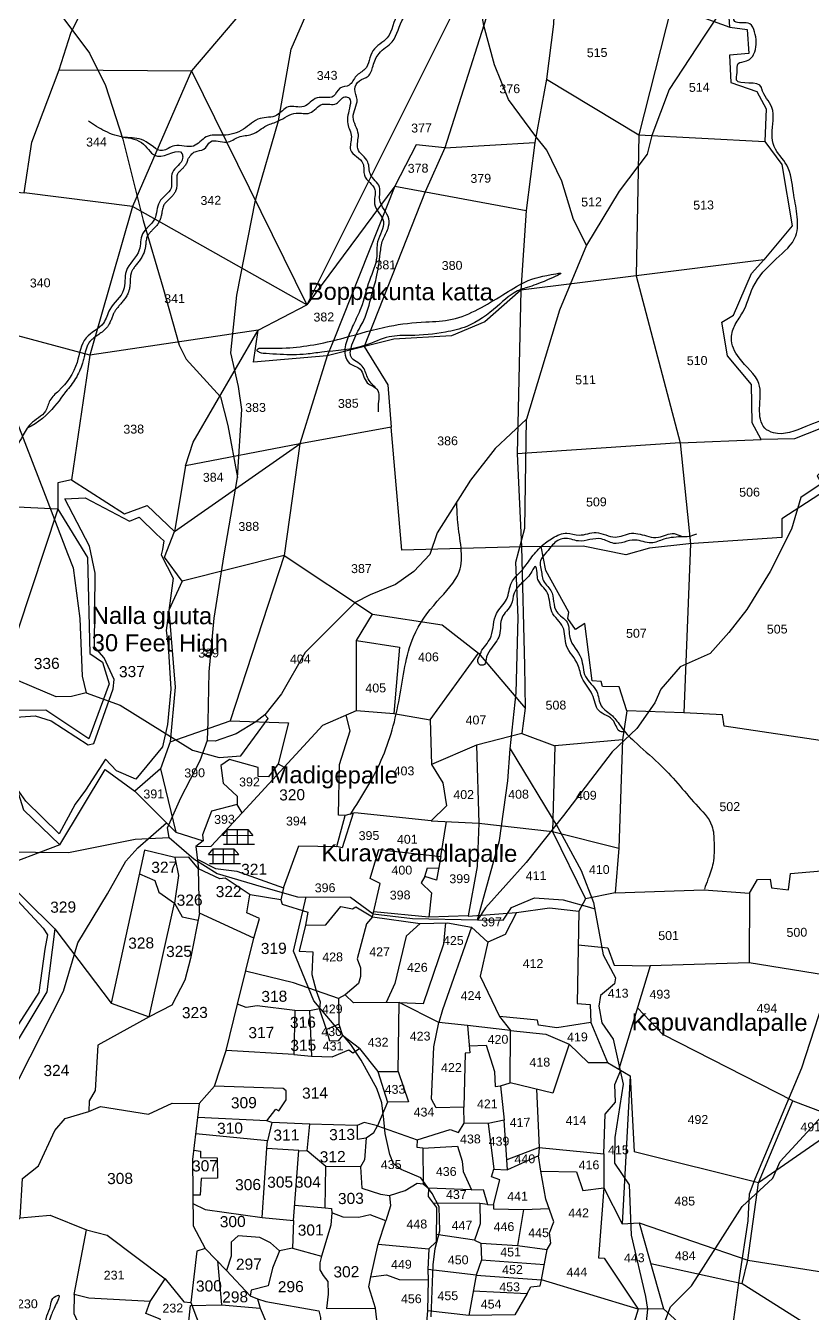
# Model space of a CAD drawing. Header units: feet. Extents: x 779776 to 786536, y 1561470 to 1570118.
# Drawn here: x 782772 to 784159, y 1564933 to 1567203 of the extents above; entities that cross this region are included whole.
import ezdxf
from ezdxf.enums import TextEntityAlignment as Align

# ---------------------------------------------------------------- set-up
doc = ezdxf.new("R2010")
doc.units = ezdxf.units.FT
doc.header["$MEASUREMENT"] = 0
for name, color, linetype in [('Hills', 23, 'Continuous'), ('PLOT', 7, 'Continuous'), ('PLOT NO', 7, 'Continuous'), ('ROADS', 6, 'Continuous'), ('STREAM', 4, 'Continuous'), ('TANKS-STREAM', 4, 'Continuous'), ('TEXT', 7, 'Continuous')]:
    doc.layers.add(name, color=color, linetype=linetype)
doc.styles.get("Standard").update_dxf_attribs({"font": 'arial.ttf'})
doc.linetypes.add('DOTS', pattern='A,1e-06,-3,["●",Standard,S=3,R=0,X=-1.25,Y=-1.25],-3', length=6.000001)

msp = doc.modelspace()

# ---------------------------------------------------------------- linework, layer by layer
at = {"layer": 'Hills'}
for points in [[(782720.8, 1565981.7), (782789.1, 1565986.3), (782816.8, 1565977.6), (782882, 1565935.6), (782892.1, 1565938), (782926.4, 1566034), (782928.3, 1566050.5), (782910.7, 1566088.8), (782893.3, 1566108.2), (782894.6, 1566237.8), (782884.9, 1566285.9), (782841.1, 1566369), (782877, 1566370.6), (782955.2, 1566329.8), (782972.4, 1566337), (783002.5, 1566306.7), (783015.6, 1566295), (783013.5, 1566280), (783010.7, 1566270.1), (783032.2, 1566229), (783020, 1566136.7), (783023.3, 1566110.2), (783028, 1566033.3), (783022.2, 1565971.2), (783013.6, 1565931.7), (782966.3, 1565874.8), (782932.4, 1565889.8), (782912.6, 1565910.2), (782877.4, 1565855.8), (782859.6, 1565831), (782831, 1565778.6), (782772.6, 1565836.1), (782726.3, 1565900.9)], [(782727.6, 1565693.4), (782803.2, 1565612), (782810.7, 1565600.4), (782806.1, 1565575.2), (782795.1, 1565498.7), (782738.3, 1565410.1)]]:
    msp.add_lwpolyline(points, dxfattribs=at)
at = {"layer": 'Hills', "color": 238}
for points in [[(784242, 1567430.7), (784109, 1567381.8), (784075.5, 1567359), (784048.2, 1567309.1), (784021.4, 1567254.8), (784020.5, 1567226.7), (784022.1, 1567210.7), (784048.5, 1567206.4), (784056.8, 1567192.3), (784057.3, 1567157.1), (784042.9, 1567140.9), (784028.3, 1567136.2), (784026.3, 1567120.6), (784025.2, 1567107.2), (784069.1, 1567094.1), (784069.6, 1567092), (784087.5, 1567058.9), (784087.8, 1567011.7), (784091.7, 1566990), (784113.6, 1566957.4), (784125.4, 1566909.3), (784131.7, 1566871), (784129.5, 1566832.5), (784095.2, 1566792.1), (784054, 1566741.6), (784036.2, 1566697.9), (784022.9, 1566676.5), (784016.2, 1566652.9), (784029.6, 1566617.5), (784064.5, 1566572.5), (784065.9, 1566528.4), (784075, 1566493.7), (784090.1, 1566485.4), (784147, 1566496.3), (784196.1, 1566513.9), (784240, 1566530.7), (784268, 1566557.1), (784299.6, 1566574.4), (784333.6, 1566572.8), (784377.7, 1566585.4), (784421, 1566613), (784432.5, 1566632.7), (784440.2, 1566676), (784456.6, 1566707.4), (784457.8, 1566806.6), (784465, 1566847.6), (784491.6, 1566896.2), (784544.2, 1566906), (784546.7, 1566924.5), (784539.3, 1566974.2), (784533.9, 1567027.9), (784528.1, 1567077.1), (784529.9, 1567138.1), (784526.2, 1567225.7), (784518.4, 1567265.9), (784490.9, 1567327.2), (784447.4, 1567373.7), (784399.8, 1567393.4), (784347.9, 1567408), (784274.5, 1567422.2), (784256.9, 1567432.7), (784242, 1567430.7)], [(785615.7, 1565448.9), (785482, 1565363.8), (785367.8, 1565258.7), (785216.3, 1565131.8), (785166.9, 1565117.5), (784992.5, 1565087.7), (784798, 1565051), (784738.7, 1565036.5), (784696.6, 1565017), (784483.4, 1564937.9), (784298, 1564891.9), (784224.5, 1564864.8), (784162.9, 1564837.9), (784066.8, 1564759.3), (783974, 1564663.6), (783891.9, 1564563.8), (783881.9, 1564527.5), (783880.5, 1564445), (783896.5, 1564420.4), (783952.1, 1564400.1), (784013.8, 1564399.6), (784055, 1564393.9), (784161.6, 1564381.5), (784261.6, 1564381), (784319, 1564378.3), (784453.9, 1564384.1), (784573.8, 1564424.9), (784650.6, 1564458), (784716.3, 1564472.6), (784819.4, 1564453.7), (784915.6, 1564451), (784968.8, 1564452.5), (785128.8, 1564470), (785162.5, 1564493.4), (785184, 1564505.4), (785210.5, 1564521.4), (785249.9, 1564636), (785279.4, 1564741.6), (785297.7, 1564768.6), (785395.5, 1564838.7), (785476.5, 1564902.4), (785502.7, 1564922.6)]]:
    msp.add_spline(points, degree=3, dxfattribs=at)
at = {"layer": 'PLOT'}
for points in [[(783280.2, 1567529.1), (783217.3, 1567303.3), (783064.4, 1567123.3), (782960.4, 1566884.4), (782885.1, 1566622.5)], [(782914.2, 1567317.6), (783217.3, 1567303.3), (783571.7, 1567319.1), (783705.4, 1567282.4), (783735.1, 1567298), (783910.4, 1567237.7), (784013.2, 1567200.3), (784009.9, 1567254.1), (784061.6, 1567364), (784085.9, 1567382), (784232.3, 1567436.6), (784262.3, 1567445.1)], [(782885.1, 1566622.5), (782853, 1566402.3), (782828.8, 1566397.4), (782828.9, 1566351.1), (782556.2, 1566364.5), (782376.6, 1566411.4), (782186.6, 1566458.6), (782262.4, 1566532.6), (782269.4, 1566685.5), (782282.8, 1566879.4), (782209.3, 1566860.1), (782241.8, 1566959.6), (782280.2, 1567011.3), (782334.1, 1567100.2), (782377.2, 1567208.5), (782442.7, 1567338.6), (782490.5, 1567393.6)], [(782282.8, 1566879.4), (782505.7, 1566932.5), (782769.7, 1566908.5), (782782.9, 1566997.8), (782831.1, 1567125.4), (782851.6, 1567190), (782914.2, 1567317.6)], [(783571.7, 1567319.1), (783406.6, 1566988.2), (783268, 1566711.3)], [(783612.8, 1567307.8), (783510.7, 1566987.9), (783460.4, 1566992.8), (783422.7, 1566920.4), (783268, 1566711.3)], [(783705.4, 1567282.4), (783702.6, 1567206), (783690.3, 1567108.7), (783669.6, 1566997.2), (783654.6, 1566877.6), (783645, 1566737)], [(783910.4, 1567237.7), (783853.2, 1567010.6), (783848.5, 1566762.4)], [(784013.2, 1567200.3), (784043.8, 1567196.5), (784046.6, 1567153.9), (784012.7, 1567151.4), (784014.8, 1567102.7), (784061.1, 1567087.1), (784077.4, 1567056.5), (784074.9, 1566999.2), (784104.7, 1566958.2), (784123.2, 1566850.1), (784073.2, 1566790.5), (783848.5, 1566762.4), (783645, 1566737), (783581.5, 1566681), (783522.5, 1566656.6), (783421.3, 1566650.7), (783303.8, 1566621), (783174, 1566610.1), (783182.2, 1566666.5), (783268, 1566711.3)], [(782831.1, 1567125.4), (783064.4, 1567123.3), (783268, 1566711.3), (782960.4, 1566884.4), (782769.7, 1566908.5)], [(783690.3, 1567108.7), (783853.2, 1567010.6), (784074.9, 1566999.2)], [(784540.5, 1567071.2), (784556.5, 1566895.3), (784496.1, 1566885.8), (784468.5, 1566817.8), (784470, 1566765.1), (784464.9, 1566691.5), (784451.5, 1566675.8), (784442.5, 1566608.8), (784357.4, 1566563), (784294.1, 1566560.4), (784249.9, 1566520.4), (784172.1, 1566492.3), (784127.3, 1566474.9), (784068.8, 1566473.7)], [(783510.7, 1566987.9), (783669.6, 1566997.2)], [(783510.7, 1566987.9), (783476.5, 1566910.5), (783368.7, 1566637.4), (783410.5, 1566570), (783416.4, 1566495.6), (783255.5, 1566466)], [(784727, 1566970.4), (784694.2, 1566800.6), (784678.6, 1566631.2), (784680.5, 1566470.7), (784639.1, 1566419.4), (784564.4, 1566456.3), (784360.2, 1566442.4), (784191.2, 1566434.4), (784167.5, 1566409.6), (784182.1, 1566384), (784105, 1566334), (784104.9, 1566300.8), (783941.3, 1566289.6), (783871.6, 1566282.3), (783830, 1566270.5), (783755, 1566285.7), (783645.9, 1566284.4)], [(783422.7, 1566920.4), (783315.4, 1566649.4), (783303.8, 1566621), (783255.5, 1566466), (783054, 1566427.3), (783067.5, 1566468.8), (783182.2, 1566666.5)], [(783422.7, 1566920.4), (783654.6, 1566877.6)], [(783925.5, 1566467.5), (784068.8, 1566473.7), (784052.5, 1566503), (784051.7, 1566570.8), (784009, 1566620.9), (783999.5, 1566680.5), (784020, 1566692.8), (784051.3, 1566766), (784073.2, 1566790.5)], [(783848.5, 1566762.4), (783925.5, 1566467.5), (783638.5, 1566448.4)], [(783645, 1566737), (783638.5, 1566448.4), (783645.9, 1566284.4), (783434.9, 1566278.8), (783416.4, 1566495.6)], [(783182.2, 1566666.5), (782885.1, 1566622.5), (782630.6, 1566690.3), (782495.6, 1566671.1), (782269.4, 1566685.5)], [(784896.6, 1566621.6), (784842.7, 1566594.8), (784842.1, 1566564.3), (784851.7, 1566538.8), (784824.6, 1566467.1), (784804.3, 1566159.4), (784648.5, 1566127.5), (784447.2, 1566071.6), (784442.1, 1566007.8), (784228, 1565934.8), (784003.5, 1565968.6), (784000.3, 1565988.1), (783932.2, 1565991.8), (783831.9, 1565995.2), (783818.4, 1566037.6), (783788.6, 1566038.4), (783786.4, 1566047.1), (783770.8, 1566048.5), (783757.9, 1566149.1), (783741.2, 1566138.9), (783727.7, 1566158.3), (783729.5, 1566169.3), (783689, 1566242.6), (783680.6, 1566284.9)], [(782853, 1566402.3), (782946.4, 1566342.8), (782986.5, 1566357.1), (783034.2, 1566311.7), (783255.5, 1566466), (783227.7, 1566269.1), (783047.7, 1566224), (783017.1, 1566266.3), (783034.2, 1566311.7)], [(783925.5, 1566467.5), (783943.9, 1566289.8), (783932.2, 1565991.8)], [(783054, 1566427.3), (783034.2, 1566311.7)], [(784182.1, 1566384), (784313.1, 1566236.8), (784447.2, 1566071.6), (784527.1, 1565999.1), (784568.5, 1566002.3), (784570.9, 1565930), (784544.5, 1565918.6), (784508.1, 1565932.8), (784436.6, 1565920.3), (784449.4, 1565858.9), (784478.1, 1565634.6), (784299.8, 1565501.3), (784181.9, 1565529.3), (784047.3, 1565550.9), (783872.9, 1565545.9)], [(782828.9, 1566351.1), (782710.9, 1565995.5), (782706.4, 1565901.4), (782758.9, 1565850.7), (782768.5, 1565820.8), (782832.6, 1565759.1), (782717.4, 1565715.8), (782823.4, 1565611.3), (782809.2, 1565499.9), (782661.9, 1565255.5), (782608.4, 1565223.5)], [(782828.9, 1566351.1), (782881.3, 1566265.8), (782885.2, 1566096.5), (782907.8, 1566081), (782919.1, 1566043), (782883.2, 1565946.3), (782807.4, 1565996.6), (782710.9, 1565995.5)], [(783227.7, 1566269.1), (783132.8, 1565977.7)], [(783645.9, 1566284.4), (783651.4, 1566075.4), (783652.3, 1566000.1), (783646.5, 1565955.2), (783705.1, 1565933.9), (783700.7, 1565782.4), (783817.4, 1565753), (783811.4, 1565674.7), (783759.2, 1565664.1), (783746.9, 1565642.5), (783744.4, 1565479.4), (783767, 1565477.6), (783768.1, 1565445.9), (783708.1, 1565436.4), (783675.9, 1565441.4), (783674.1, 1565450), (783607.1, 1565456.4), (783626.5, 1565432), (783551, 1565440.5), (783500.2, 1565445.9), (783430.5, 1565481.5), (783349.7, 1565480.8), (783335.4, 1565494.5), (783323.8, 1565488.3), (783244.5, 1565515.9), (783159.9, 1565536.6)], [(783227.7, 1566269.1), (783383.4, 1566165.8), (783506.3, 1566146.8), (783570.2, 1566097), (783652.3, 1566000.1)], [(783047.7, 1566224), (783024.6, 1566172.9), (783035.6, 1566037), (783027.1, 1565940.5), (783009.9, 1565893.2), (782964.7, 1565853.6)], [(783355, 1565995.7), (783355.4, 1566119.1), (783383.4, 1566165.8)], [(783355.4, 1566119.1), (783430.9, 1566107.5), (783421.2, 1565990.7)], [(783484.9, 1565979.3), (783570.2, 1566097)], [(783831.9, 1565995.2), (783824.1, 1565944.2), (783705.1, 1565933.9)], [(783811.4, 1565674.7), (783967.7, 1565679.7), (784048, 1565674), (784062.2, 1565698.2), (784084.7, 1565698.4), (784087, 1565683.4), (784116.6, 1565679.7), (784120.2, 1565708.8), (784188.7, 1565714.7), (784198.1, 1565701.4), (784219.5, 1565702.6), (784364.5, 1565882.9), (784392.8, 1565894), (784436.6, 1565920.3), (784474.7, 1565966.8), (784442.1, 1566007.8)], [(783027.1, 1565940.5), (783132.8, 1565977.7), (783235.4, 1565974.3), (783217.1, 1565901.7), (783199.9, 1565878.8), (783182, 1565879.6), (783181.9, 1565895.2), (783131.7, 1565909.7), (783115.9, 1565899.3), (783120.1, 1565868), (783145, 1565845.1), (783145, 1565830.5), (783099.8, 1565818.3), (783083.8, 1565776.6), (783085.2, 1565766.1)], [(783646.5, 1565955.2), (783566.7, 1565934.6), (783487.5, 1565901)], [(783566.7, 1565934.6), (783571, 1565797.6)], [(783824.1, 1565944.2), (783817.4, 1565753)], [(783217.1, 1565901.7), (783227.8, 1565896.3), (783153.9, 1565815.8)], [(782832.6, 1565759.1), (782912.4, 1565892), (782964.7, 1565853.6), (783036.6, 1565781.7), (783085.2, 1565766.1), (783071.8, 1565756.1), (783077, 1565717.1), (783059.8, 1565737.7), (783035.1, 1565736.7), (782981.8, 1565749.8), (782923, 1565480.2)], [(783009.9, 1565893.2), (783036.6, 1565781.7)], [(783071.8, 1565756.1), (783098.9, 1565757), (783153.9, 1565815.8), (783145, 1565830.5)], [(783226.4, 1565683.3), (783253.7, 1565757.5), (783320.5, 1565756.1), (783335.1, 1565811)], [(783349.1, 1565814.8), (783330.2, 1565753.9), (783320.5, 1565756.1)], [(783265.3, 1565617.5), (783301.1, 1565618.2), (783327.4, 1565650.3), (783348, 1565646.2), (783354.2, 1565650), (783383.7, 1565632.1), (783397.1, 1565690.8), (783379.3, 1565699.7), (783394.4, 1565751.2), (783503.7, 1565738.8), (783514, 1565800.1)], [(783571, 1565797.6), (783567.7, 1565721), (783552.1, 1565634.3), (783482.5, 1565631.7)], [(783486.8, 1565801.3), (783571, 1565797.6), (783700.7, 1565782.4)], [(785508.1, 1565803.5), (785219.2, 1565734.7), (784999.6, 1565415), (784742.1, 1565230.4), (784483.9, 1565097.2), (784384, 1565151.4), (784176.4, 1565241.8), (784063.8, 1565163.3), (783844.8, 1565217.9)], [(783127.5, 1565786.2), (783118.9, 1565776.1)], [(783118.9, 1565776.1), (783172.6, 1565775.9)], [(783127.4, 1565760.4), (783127.5, 1565786.2), (783163.8, 1565786.1), (783163.7, 1565760.2)], [(783144.9, 1565786.7), (783144.8, 1565760.4)], [(783163.8, 1565786.1), (783172.6, 1565775.9)], [(783700.7, 1565782.4), (783759.2, 1565664.1)], [(783094.2, 1565742.1), (783102.8, 1565752.2)], [(783094.2, 1565742.1), (783147.9, 1565741.9)], [(783102.7, 1565726.4), (783102.8, 1565752.2), (783139.1, 1565752.1), (783139, 1565726.3)], [(783120.2, 1565752.7), (783120.1, 1565726.4)], [(783120.6, 1565760.4), (783175.3, 1565760.2)], [(783139.1, 1565752.1), (783147.9, 1565741.9)], [(783035.1, 1565736.7), (783041.6, 1565705), (783034.2, 1565656.3)], [(783074.7, 1565734.1), (783106.5, 1565717.6), (783144.3, 1565712.6), (783226.4, 1565683.3), (783222, 1565662.4), (783167.6, 1565670.9), (783123.7, 1565700.7), (783114.4, 1565699.4), (783077, 1565717.1)], [(783095.9, 1565726.4), (783150.6, 1565726.2)], [(783503.7, 1565738.8), (783496.4, 1565696.7), (783475.5, 1565703.4), (783480.4, 1565718.7), (783500, 1565717.8)], [(782972.7, 1565708.1), (782999.7, 1565696.2), (783007.1, 1565675.5), (783034.2, 1565656.3), (783047.7, 1565632.1), (783076.3, 1565626.3)], [(783078.8, 1565638.8), (783077, 1565717.1)], [(783475.5, 1565703.4), (783469.5, 1565692.4), (783487.4, 1565674.3), (783482.5, 1565631.7), (783385.8, 1565641.2)], [(784048, 1565674), (784047.3, 1565550.9)], [(782990, 1565455.9), (783034.2, 1565656.3)], [(783174.3, 1565594.9), (783184, 1565629.2), (783162.1, 1565639.1), (783167.1, 1565671)], [(783222, 1565662.4), (783224.5, 1565654.6), (783269.4, 1565640.2), (783265.3, 1565617.5), (783254, 1565571.7), (783278.2, 1565570.3), (783276.4, 1565530.8), (783284.1, 1565502.1)], [(782712.7, 1565048.8), (782762.4, 1565101.4), (782766.7, 1565171.2), (782794.5, 1565193.5), (782823.8, 1565255.7), (782841.7, 1565276.8), (782883.3, 1565288.9), (782904.2, 1565298), (782988.7, 1565284.3), (783030.2, 1565303.6), (783078.2, 1565303.3), (783105.2, 1565333.9), (783125.7, 1565396.6), (783145.5, 1565478.3), (783174.3, 1565594.9), (783078.8, 1565638.8), (783062.6, 1565558.6), (783052.6, 1565520.6)], [(783383.7, 1565632.1), (783372.7, 1565619.9), (783356.7, 1565558.4), (783362.4, 1565542.6), (783362.2, 1565527.1), (783358.5, 1565515), (783335.4, 1565494.5)], [(783383.7, 1565632.1), (783467.4, 1565620.7), (783442.7, 1565598), (783422.9, 1565515), (783407.6, 1565481.3)], [(783551.9, 1565633.4), (783637.5, 1565639.8), (783695.5, 1565648.1), (783746.9, 1565642.5)], [(783637.5, 1565639.8), (783617.3, 1565601.2), (783586.8, 1565587.6)], [(782823.4, 1565611.3), (782923, 1565480.2), (782990, 1565455.9)], [(783430.5, 1565481.5), (783473.2, 1565479.6), (783509.1, 1565584.5), (783512.8, 1565621.8)], [(783467.4, 1565620.7), (783515.8, 1565621.9), (783557.7, 1565613.8), (783586.8, 1565587.6), (783573.3, 1565527.8), (783607.1, 1565456.4)], [(783557.7, 1565613.8), (783507, 1565468.1), (783500.2, 1565445.9)], [(783746, 1565582.9), (783798.2, 1565577.4), (783809.5, 1565547.3), (783872.9, 1565545.9), (783817.7, 1565363.6)], [(783052.6, 1565520.6), (783029.8, 1565476.8), (782990, 1565455.9), (782899.5, 1565406.3), (782894.8, 1565326.3), (782884.3, 1565307.9), (782883.3, 1565288.9)], [(783284.1, 1565502.1), (783291, 1565482.4), (783289.9, 1565469.9), (783272.4, 1565466.7), (783246.5, 1565466.9), (783180.4, 1565475.3), (783160.5, 1565472.5), (783145.5, 1565478.3)], [(783245, 1565389.4), (783276, 1565386.5), (783312.4, 1565385.4), (783341.5, 1565398), (783348.7, 1565392.7), (783360.8, 1565400.1), (783330.6, 1565423.1), (783323, 1565413.5), (783308.4, 1565413), (783302.2, 1565433.6), (783289.9, 1565469.9)], [(783323.8, 1565488.3), (783323.9, 1565443.3), (783302.2, 1565433.6)], [(783393.1, 1565359.5), (783428.5, 1565359.8), (783430.5, 1565481.5)], [(784035.1, 1564985.9), (784044.8, 1565026.8), (784063.8, 1565163.3), (784124.3, 1565308.2), (783895.2, 1565424.6), (783850.5, 1565471.8)], [(783246.5, 1565466.9), (783245, 1565389.4), (783125.7, 1565396.6)], [(783272.4, 1565466.7), (783276, 1565386.5)], [(783323.9, 1565443.3), (783330.6, 1565423.1)], [(783392.1, 1565263.9), (783462.1, 1565239.4), (783520.1, 1565257.2), (783534.9, 1565252.2), (783545.1, 1565268.5), (783544.7, 1565296.5), (783495.9, 1565295.4), (783487.7, 1565311), (783491.8, 1565403.3), (783500.2, 1565445.9)], [(783551, 1565440.5), (783554.9, 1565392.6), (783546.8, 1565391.7), (783544.7, 1565296.5)], [(783553.9, 1565405.1), (783583.9, 1565405.9), (783598.4, 1565359.6), (783599.9, 1565332.9), (783609, 1565334.6), (783626.4, 1565339.6), (783626.5, 1565432)], [(783626.5, 1565432), (783689.2, 1565425.6), (783730.4, 1565407.9), (783701.6, 1565321.3), (783626.4, 1565339.6)], [(783768.1, 1565445.9), (783797.7, 1565375.2), (783837.8, 1565352), (783844.8, 1565217.9)], [(783730.4, 1565407.9), (783763.6, 1565375.3), (783797.7, 1565375.2)], [(783360.8, 1565400.1), (783393.1, 1565359.5), (783409.8, 1565305.6), (783392.1, 1565263.9), (783368.7, 1565269.6), (783356.4, 1565264.7), (783272.9, 1565266.9), (783206, 1565269.6), (783197, 1565272.8), (783213.2, 1565293.4), (783218.3, 1565290.5), (783231.2, 1565309.8), (783231.3, 1565325.6), (783226.1, 1565329.7), (783105.2, 1565333.9)], [(783428.5, 1565359.8), (783446.7, 1565306.3), (783409.8, 1565305.6)], [(783677.3, 1565225.5), (783791.3, 1565214.6), (783793.3, 1565284.3), (783811.5, 1565305.4), (783810.4, 1565336.6), (783821, 1565361.7)], [(783609, 1565334.6), (783615.8, 1565273.9)], [(783837.8, 1565352), (783823.7, 1565091), (783853.4, 1565092.7), (783896.5, 1564941.2), (783851.9, 1564940.4), (783838.1, 1564896.9), (783829.7, 1564846.5), (783738.8, 1564844.7), (783731.6, 1564831.5), (783732.3, 1564811.9), (783687.1, 1564711.6), (783681, 1564682.8), (783647.9, 1564640.2), (783641.2, 1564625.7), (783647.2, 1564621.6), (783640, 1564602.5), (783656.1, 1564576.4), (783666.4, 1564576), (783664.5, 1564558.2), (783677.8, 1564537.8), (783665.8, 1564502.4), (783696, 1564482.2), (783695.2, 1564467.1)], [(783672.3, 1565328.5), (783677.3, 1565225.5), (783620, 1565203.9), (783615.8, 1565273.9), (783587.3, 1565268.2), (783545.1, 1565268.5)], [(783078.2, 1565303.3), (783066.4, 1565204.4), (783067.3, 1565087.3), (783088.5, 1565047.6), (783073.6, 1565043.1), (783063, 1564952.4)], [(784124.3, 1565308.2), (784252, 1565259.6), (784176.4, 1565241.8)], [(783206, 1565269.6), (783198.3, 1565237.6), (783071.8, 1565249.8)], [(783197, 1565272.8), (783075.3, 1565278.6)], [(783253.5, 1565220.1), (783268.5, 1565219.8), (783272.9, 1565266.9)], [(783587.3, 1565268.2), (783597.6, 1565187.6), (783621.2, 1565186), (783620, 1565203.9)], [(783372.4, 1565242.4), (783369.6, 1565203.9), (783362.2, 1565191.6), (783301.5, 1565191.9)], [(783356.4, 1565264.7), (783356.4, 1565240.3), (783372.4, 1565242.4), (783386, 1565251.9), (783392.1, 1565263.9)], [(783068.4, 1565220.7), (783080.1, 1565218.9), (783080.4, 1565208.1), (783109.8, 1565207.3), (783110.3, 1565171.4), (783081.5, 1565171.3), (783079.5, 1565141.9), (783066.9, 1565141.8)], [(783067, 1565126.9), (783088.7, 1565116.5), (783189, 1565102.3), (783197.4, 1565224.3), (783198.3, 1565237.6)], [(783189, 1565102.3), (783244.4, 1565096.8), (783253.5, 1565220.1), (783197.4, 1565223.7)], [(783300.3, 1565119.1), (783301.5, 1565191.9), (783268.5, 1565219.8)], [(783462.1, 1565239.4), (783461.6, 1565226.2), (783472.3, 1565224.8), (783472.9, 1565161.5), (783481.9, 1565153.7), (783481.4, 1565139.5), (783490.6, 1565127.4), (783496.3, 1565119.9), (783495.8, 1565059.3), (783482.9, 1565047.1), (783481, 1565010.6), (783481.5, 1564992.5), (783480.6, 1564937.9), (783478.5, 1564917.2)], [(783472.3, 1565224.4), (783533.2, 1565228), (783541.7, 1565201.6), (783543, 1565183.1), (783558.1, 1565151.3), (783481.9, 1565153.7)], [(783677.3, 1565225.5), (783676.2, 1565210.7), (783621.2, 1565186)], [(783791.3, 1565214.6), (783791.5, 1565154.4), (783781.8, 1565031.4), (783791.9, 1565030.6), (783851.9, 1564940.4), (783681.6, 1564992.5), (783691.4, 1565045.9), (783697.7, 1565056.8), (783695.5, 1565075.1), (783703.3, 1565094.6), (783689, 1565134.6), (783680.2, 1565183.8), (783676.2, 1565210.7)], [(783362.2, 1565191.6), (783364.4, 1565153.7), (783397.5, 1565143.2), (783413.5, 1565141.1), (783415.2, 1565122.6), (783406.9, 1565096.5)], [(783558.1, 1565151.3), (783578.3, 1565151.8), (783586.2, 1565125.1), (783596.5, 1565124.6), (783607.9, 1565168.5), (783593.1, 1565173.9), (783597.6, 1565187.6)], [(783680.2, 1565183.8), (783743.2, 1565182.9), (783754.1, 1565149.6), (783791.5, 1565154.4), (783823.7, 1565091)], [(783413.5, 1565141.1), (783441.2, 1565149.6), (783462.3, 1565162.6), (783472.9, 1565161.5)], [(783242.3, 1565048.4), (783293.4, 1565033.9), (783290.5, 1565022.3), (783290.9, 1565009.8), (783296.4, 1565000), (783305, 1564989.3), (783305.6, 1564967.3), (783302.6, 1564942.1), (783388.5, 1564942.2), (783376.9, 1564979.8), (783380.6, 1564997.4), (783393.2, 1565055.5), (783406.9, 1565096.5), (783379.4, 1565106.9), (783359.5, 1565102), (783331.6, 1565102.7), (783311.5, 1565110.6), (783309.9, 1565088.6), (783293.4, 1565033.9)], [(783246.4, 1565124.2), (783300.3, 1565119.1), (783311.2, 1565118), (783311.5, 1565110.6)], [(783586.2, 1565125.1), (783572.8, 1565126.9), (783490.6, 1565127.4)], [(783572.8, 1565126.9), (783573.2, 1565091), (783563.2, 1565062.2), (783495.9, 1565072.4)], [(783596.5, 1565124.6), (783596.6, 1565117.6), (783649.8, 1565116.5), (783694.9, 1565118.1)], [(783649.8, 1565116.5), (783639.3, 1565053.1)], [(782762.4, 1565101.4), (782815.5, 1565106.1), (782879.6, 1565080.8), (782915.5, 1565071.2), (783018.2, 1564993.9), (783051, 1564953.7), (783063, 1564952.4), (783094.7, 1564868.2), (783093.8, 1564846.3), (783058, 1564840.5), (783055.4, 1564880), (783026.5, 1564882.7), (783009, 1564922.8), (782984, 1564932.9), (782991.3, 1564954), (782883.5, 1564960.1), (782857.4, 1564966.7), (782879.6, 1565080.8)], [(783244.4, 1565096.8), (783242.3, 1565048.4), (783219.4, 1565043.4), (783203.6, 1565057.8), (783184.8, 1565067.3), (783146.9, 1565070), (783134.3, 1565058.6), (783134.4, 1565034.3), (783126.3, 1565009.1)], [(783853.4, 1565092.7), (784044.8, 1565026.8), (784294.4, 1564987.8), (784572, 1564994.7)], [(783563.2, 1565062.2), (783574.4, 1565057.2), (783575.4, 1565027.9), (783566, 1565000.4), (783481, 1565010.6)], [(783088.5, 1565047.6), (783126.3, 1565009.1), (783167.9, 1564964.4), (783180.9, 1564958.8), (783185.6, 1564942.6)], [(783219.4, 1565043.4), (783207.4, 1565013), (783199.4, 1564981.9), (783169.8, 1564974.4), (783167.9, 1564964.4)], [(783393.2, 1565055.5), (783482.9, 1565047.1)], [(783574.4, 1565057.2), (783639.3, 1565053.1), (783691.4, 1565045.9)], [(783110.2, 1565025.6), (783117.2, 1564948.3)], [(783575.4, 1565027.9), (783686.5, 1565019.2)], [(783873.8, 1565020.9), (784035.1, 1564985.9), (784207.3, 1564877.2)], [(782991.3, 1564954), (783018.2, 1564993.9)], [(783380.6, 1564997.4), (783408, 1565001.4), (783430.5, 1564992.9), (783481.5, 1564992.1)], [(783566, 1565000.4), (783553.1, 1564929.8), (783480.6, 1564937.5)], [(783566, 1565000.4), (783681.6, 1564992.5)], [(783561, 1564972.9), (783656, 1564968.3), (783662.6, 1564979.9), (783679, 1564982), (783681.6, 1564992.5)], [(782857.4, 1564966.7), (782857.3, 1564933.2), (782869, 1564907), (782862.2, 1564817.6)], [(783055.4, 1564880), (783062.7, 1564947.2), (783117.2, 1564948.3), (783185.6, 1564942.6), (783197.1, 1564914.9), (783196.2, 1564888.4), (783171, 1564885.3), (783085.9, 1564891.5)], [(783180.9, 1564958.8), (783195.7, 1564954.3), (783288.7, 1564937.8), (783292, 1564925.9), (783292.8, 1564879.9), (783390, 1564853.7), (783397, 1564878.2), (783396.9, 1564894.8), (783392.3, 1564911.5), (783388.5, 1564942.2)], [(783656, 1564968.3), (783634.2, 1564930.9), (783553.1, 1564929.8)], [(783896.5, 1564941.2), (784062, 1564791)]]:
    msp.add_lwpolyline(points, dxfattribs=at)
at = {"layer": 'ROADS', "color": 6, "linetype": 'DOTS', "ltscale": 3}
for points in [[(784065.5, 1567409.1), (784005.5, 1567288.6), (783994.9, 1567225.2), (783966.9, 1567183.1), (783906.3, 1567090.5), (783875.7, 1567009.4), (783867.5, 1566976.8), (783818.4, 1566911.2), (783760.7, 1566816.2), (783737.5, 1566861.7), (783717, 1566929.2), (783690.8, 1566983.9), (783671.6, 1567007.9), (783623.1, 1567072.7), (783598.3, 1567133.8), (783579.6, 1567203.6), (783558, 1567323.3), (783539.6, 1567405.2), (783566.3, 1567478.1), (783567.1, 1567497.3), (783559, 1567542.2), (783561.7, 1567626.9), (783566.9, 1567696.5), (783575.3, 1567740.2)], [(782837.8, 1567217.6), (782884.8, 1567154.8), (782912.9, 1567097.4), (782943.4, 1567003.1), (782979.1, 1566859.5), (783013.9, 1566741.9), (783042.6, 1566639.7), (783055, 1566615.4), (783115.4, 1566548.6), (783128.2, 1566498.5), (783145.7, 1566406.4), (783153.3, 1566526.6), (783147.4, 1566567.3), (783133.9, 1566626.2), (783144.2, 1566728.2), (783177.2, 1566895.6), (783217.7, 1567035.1), (783240.1, 1567161.8), (783269.8, 1567230.2)], [(783760.7, 1566816.2), (783713.1, 1566701.4), (783655.1, 1566509.2), (783599.7, 1566457.9), (783556, 1566401.7), (783497.2, 1566309.3), (783484.6, 1566270.7), (783456.6, 1566240.9), (783423.8, 1566218.1), (783379.1, 1566200.1), (783352.9, 1566186.1), (783264.6, 1566098.2), (783222.9, 1566025.1), (783193.8, 1565988.2), (783177.9, 1565976.2), (783143, 1565954.9), (783106.3, 1565942), (783092.6, 1565942.4)], [(782747.5, 1566527.6), (782806.4, 1566375.6), (782845.9, 1566272.8), (782856.1, 1566247.4), (782867.6, 1566158), (782871.8, 1566056.2), (782878.8, 1566027), (782852.9, 1566020.7), (782825.8, 1566019.9), (782740.2, 1566056.7)], [(783626.4, 1565928.6), (783636.7, 1566027.2), (783640, 1566160), (783636.3, 1566257.6), (783652.1, 1566317.6), (783655.1, 1566509.2)], [(782672.6, 1565747.2), (782847.8, 1565745.5), (782965.1, 1565768.9), (783025.2, 1565772.3), (783022.3, 1565789.3), (783045.6, 1565842.1), (783079.7, 1565908.1), (783092.6, 1565943.6), (783093.6, 1565976), (783095.3, 1566064), (783104.3, 1566158.6), (783122, 1566270.6), (783145.7, 1566406.4)], [(784184.9, 1566402.6), (784138.6, 1566371.5), (784121.9, 1566315.5), (784084.2, 1566241.1), (784043.3, 1566174), (784011.5, 1566133.6), (783978.8, 1566096.7), (783925.7, 1566073), (783891.9, 1566033.8), (783881, 1566009.2), (783849.2, 1565964.1), (783806, 1565923), (783720, 1565810.8), (783654.6, 1565727.9), (783582.9, 1565648), (783568.9, 1565627.3)], [(782878.8, 1566027), (782938.9, 1566005.2), (783066.3, 1565926.2), (783113.1, 1565913.4), (783151.2, 1565916), (783199.3, 1565981.7), (783193.8, 1565988.2)], [(783227.8, 1565896.3), (783295.7, 1565970.2), (783355, 1565995.7), (783421.2, 1565990.7), (783484.9, 1565979.3), (783487.5, 1565901), (783507.3, 1565868.7), (783513.9, 1565828.2), (783486.8, 1565801.3), (783352.5, 1565815.7), (783335.1, 1565811), (783323.4, 1565811.3), (783325.2, 1565900.5), (783343.9, 1565960.1), (783337, 1565988)], [(783568.6, 1565626.9), (783607.6, 1565766.7), (783622.1, 1565871.8), (783626.4, 1565928.6), (783710.1, 1565789.5), (783751.1, 1565713.7), (783773.3, 1565657.5), (783790.2, 1565565.2), (783811.9, 1565524.5), (783810.2, 1565514.2), (783785.3, 1565493.3), (783782.6, 1565474.6), (783787.5, 1565445.3), (783807.8, 1565416.7), (783825.2, 1565337.2), (783810.6, 1565243), (783809.8, 1565198.2), (783835.8, 1565159.8), (783839.4, 1565071.4), (783864.9, 1564962.9), (783868, 1564940.6), (783860.1, 1564863.7)], [(782429.3, 1563974.2), (782447.9, 1564287.2), (782482.8, 1564485.4), (782501.3, 1564567.9), (782535.5, 1564668.4), (782563.2, 1564730.7), (782600.9, 1564795), (782602.5, 1564832.5), (782614.9, 1564923.4), (782618.1, 1564964.5), (782653.3, 1565067.4), (782631.9, 1565169.9), (782696.3, 1565243.6), (782740.9, 1565307.8), (782839, 1565501.1), (782864.3, 1565586.2), (782916.4, 1565672.5), (782948.8, 1565730.6), (782969.9, 1565754), (782992.7, 1565773.9), (783020.4, 1565797.9)], [(783025.2, 1565772.3), (783068.3, 1565734.3), (783109.8, 1565708.8), (783187.5, 1565685.5), (783251.5, 1565667.6), (783344.4, 1565666.9), (783384.9, 1565637.3), (783453.8, 1565629.6), (783568.6, 1565626.9)], [(783487.1, 1564927.2), (783490.4, 1565018.9), (783494, 1565047.5), (783502.1, 1565078.7), (783500.7, 1565121.2), (783488.6, 1565144.8), (783468.4, 1565172.2), (783434.1, 1565187.1), (783420.6, 1565196.7), (783413.9, 1565213.5), (783405.8, 1565250.2), (783403.2, 1565274.8), (783400.1, 1565304.1), (783391.4, 1565329.5), (783363.2, 1565379.7), (783345, 1565407.4), (783280.2, 1565484.4), (783244.4, 1565571.8), (783266.3, 1565667.4)], [(783568.6, 1565626.9), (783613.5, 1565626.3), (783628.5, 1565648.6), (783669, 1565665.9), (783719.3, 1565662.3), (783765.7, 1565649.1), (783775.4, 1565646.4)], [(784018.4, 1564909.3), (784030.8, 1564999.9), (784045.9, 1565096.3), (784048, 1565144.2), (784058, 1565170.5), (784140, 1565365.8), (784192.4, 1565526.8)], [(783880.9, 1564871.3), (783909, 1564945), (783945.9, 1564982.1), (783963, 1565008.1), (784035.2, 1565121.9), (784089.4, 1565171.4), (784102.1, 1565200.8), (784218, 1565326.5)]]:
    msp.add_lwpolyline(points, dxfattribs=at)
msp.add_spline([(783344.5, 1565812.4), (783399, 1565908.5), (783431.1, 1566018.2), (783456, 1566126.1), (783497.7, 1566188.6), (783536.2, 1566240.6), (783533.8, 1566328), (783532.2, 1566363.2)], degree=3, dxfattribs=at)
at = {"layer": 'STREAM'}
msp.add_spline([(782790.3, 1564722.6), (782802, 1564724.7), (782814.2, 1564725.5), (782831, 1564757.7), (782827.9, 1564772.5), (782826.3, 1564785.3), (782815.3, 1564812.6), (782805.7, 1564839), (782803.2, 1564863.1), (782805.7, 1564907.1), (782809.7, 1564928.7), (782815.9, 1564946.4), (782820.1, 1564959.6), (782830.2, 1564965.2), (782824.8, 1564947.5), (782816.4, 1564928.1), (782811.9, 1564915.5), (782809.4, 1564901.8), (782809.1, 1564891.4), (782806.6, 1564859.3), (782807.4, 1564832.7)], degree=3, dxfattribs=at)
at = {"layer": 'TANKS-STREAM', "color": 4}
for points in [[(783389.4, 1566564), (783374.7, 1566583.1), (783365.5, 1566602.8), (783345.7, 1566619.5), (783347.2, 1566640.4), (783362, 1566672.2), (783368.2, 1566684), (783381.8, 1566727.2), (783390, 1566757.7), (783397.2, 1566802), (783401.7, 1566825.3), (783410.8, 1566845.6), (783412.3, 1566862.4), (783396.2, 1566896.5), (783395.8, 1566918.7), (783379.7, 1566941.1), (783375.2, 1566962.7), (783357.5, 1566986.4), (783358.5, 1567011.2), (783349.3, 1567041.8), (783356.2, 1567073), (783352.4, 1567090.9), (783360.5, 1567105.8), (783375.8, 1567114.1), (783384.5, 1567132.2), (783395, 1567154.3), (783418.1, 1567174.8), (783438.3, 1567216.3), (783475, 1567253.5), (783487.4, 1567281.3), (783511, 1567306.3), (783526.5, 1567340.7), (783554.7, 1567363.3), (783565.9, 1567408.3), (783583.2, 1567431.5), (783613.3, 1567455.4), (783629.4, 1567491.6), (783654.7, 1567514.1), (783672.4, 1567528.8), (783713.1, 1567577.1), (783716.9, 1567597.6), (783718.3, 1567639.5), (783701.7, 1567665.5), (783701, 1567682.9), (783678.1, 1567720.3), (783683.5, 1567756.6), (783694.8, 1567777.7), (783713, 1567789.1), (783736.4, 1567811.3), (783751.1, 1567835.6), (783772.8, 1567854.2), (783783.6, 1567874.7), (783783.6, 1567898.6), (783769.3, 1567936), (783758.8, 1567966), (783745.1, 1567987.3), (783724.7, 1568006), (783718.4, 1568021.7), (783722.9, 1568071.6), (783725.3, 1568103.7), (783743.1, 1568163.9), (783764.9, 1568189.5), (783764.3, 1568224.7), (783780.9, 1568264.3), (783809.9, 1568275.4), (783819.7, 1568294.8), (783835, 1568305.7), (783851, 1568325.8), (783865.2, 1568343.3)], [(783564.7, 1568094.2), (783582.2, 1568098.6), (783602.4, 1568121.1), (783617.5, 1568124.6), (783636.4, 1568147.4), (783658, 1568156.4), (783687.1, 1568183.5), (783709.2, 1568187.5), (783727.3, 1568215.9), (783751.6, 1568232.7), (783743.7, 1568191.2), (783728.2, 1568162.6), (783726.2, 1568130.8), (783713.5, 1568106), (783708.4, 1568062.5), (783705, 1568043.6), (783706.7, 1568015.1), (783737.3, 1567979.6), (783753.3, 1567949.5), (783762.2, 1567907.7), (783772.5, 1567880.8), (783747.5, 1567851.7), (783729.5, 1567826.4), (783711.2, 1567815.9), (783700.4, 1567794.1), (783673.6, 1567774.4), (783663.7, 1567755.8), (783660.3, 1567738.5), (783661.5, 1567715.2), (783677, 1567691.3), (783685, 1567679.9), (783686.9, 1567664.2), (783704.2, 1567636.2), (783704.1, 1567588.6), (783678.3, 1567559.5), (783647.3, 1567527.1), (783616.9, 1567495), (783602.7, 1567462), (783560.9, 1567429.4), (783546.1, 1567382.8), (783507.1, 1567332.6), (783495.8, 1567311.4), (783474.5, 1567288.7), (783458.1, 1567251.1), (783429, 1567224.5), (783409.4, 1567181.6), (783384.2, 1567158.9), (783370.1, 1567126.3), (783354.6, 1567114.3), (783342.4, 1567098.3), (783326.1, 1567092.8), (783314.5, 1567078.9), (783285.7, 1567075.8), (783262.3, 1567060.4), (783234.8, 1567059.9), (783214.7, 1567045.2), (783185.3, 1567039.5), (783156.1, 1567020.7), (783119.8, 1567010), (783090.5, 1567007.1), (783068.2, 1566991), (783034.3, 1566991.4), (783013.5, 1566983), (782980.3, 1567000.8), (782947.6, 1567006.1), (782912.2, 1567017.1), (782882.8, 1567034.8)], [(783345, 1567944.7), (783300.4, 1567896.5), (783267.4, 1567843.2), (783248.2, 1567805.5), (783234.1, 1567761.8), (783207.1, 1567695.5), (783201.6, 1567653), (783192.7, 1567640.7), (783180, 1567613.3), (783175, 1567588.9), (783158.8, 1567574.7), (783139.9, 1567569.9), (783126.8, 1567560.6), (783108.8, 1567555.4), (783077.5, 1567554.9), (783012.9, 1567538), (782998.7, 1567527.5), (782979.1, 1567512.8), (782954.2, 1567500.1), (782934.1, 1567491.5), (782915.5, 1567469.4), (782904.1, 1567462.2), (782875.3, 1567460.5), (782851.1, 1567453.9), (782842, 1567449), (782839.8, 1567412), (782839.9, 1567374.2), (782849.6, 1567344.3), (782849.7, 1567337.9), (782840.1, 1567363.1), (782837.2, 1567372.3), (782834.5, 1567397.6), (782828.9, 1567424.8), (782831.8, 1567448.4), (782829.9, 1567452.5), (782818.9, 1567448.2), (782772.6, 1567423.9), (782720.3, 1567425.3), (782683, 1567409.4), (782629.4, 1567409.5), (782591.7, 1567398.7), (782549.7, 1567393), (782496.6, 1567352.8), (782483.1, 1567327.6), (782478.3, 1567309.6), (782452.1, 1567290.7), (782437.4, 1567234.3), (782414.9, 1567214.8), (782408, 1567182.2), (782386.3, 1567150.9), (782387.4, 1567124.7), (782373.7, 1567104.6), (782363.8, 1567074.1), (782343.6, 1567046.5), (782326, 1567037.4), (782315.3, 1567010.6), (782301.7, 1566986.1), (782277.7, 1566963.5), (782270.6, 1566946.5), (782252.6, 1566907.4), (782246.1, 1566869.7), (782238, 1566851.8), (782217, 1566827.9), (782202.6, 1566805.5), (782207.1, 1566796.7), (782234.6, 1566789), (782286, 1566762.6), (782308.3, 1566751.1), (782283.1, 1566758.1), (782266.1, 1566770), (782237.7, 1566772.8), (782226.4, 1566773.7), (782199.2, 1566789.6), (782213.9, 1566761.2), (782234.7, 1566728.5), (782258.4, 1566704.1), (782264.9, 1566680.8), (782258.5, 1566655), (782262.5, 1566631.1), (782259.3, 1566604.9), (782246.3, 1566547.5), (782229.7, 1566522.2), (782200.2, 1566501.7), (782187.5, 1566477.6), (782182.6, 1566467.4), (782178.9, 1566445.3), (782171.7, 1566424.3), (782156.9, 1566400.3), (782146.2, 1566382.7), (782145.2, 1566358.2), (782122, 1566331.5), (782099.5, 1566293.4), (782085.2, 1566249.3), (782074.2, 1566223.5), (782066.2, 1566191.5), (782060.5, 1566155.4), (782048.2, 1566121.5), (782042.5, 1566106.1), (782034.3, 1566068.1), (782034.2, 1566036.1), (782016.8, 1565972), (782014.1, 1565962.8), (782013.2, 1565923.5), (782001.2, 1565899.6), (782001.5, 1565876.2), (781995.9, 1565850.5), (782010.8, 1565812.4), (782011, 1565797.6), (782001.7, 1565767), (782013.2, 1565738.2), (782000.8, 1565692.2), (781982.6, 1565629.1), (781969.8, 1565610.2), (781960.6, 1565587.9), (781964.8, 1565575), (781991.7, 1565539.2), (782018, 1565514.2), (782042.1, 1565493.7), (782037.1, 1565474), (782047.6, 1565439.1), (782054.3, 1565415.3), (782053.2, 1565384.6), (782069.9, 1565356.8), (782075.3, 1565314.2), (782099.7, 1565279.2), (782144.7, 1565326.3)], [(783057.9, 1566967.3), (783070.7, 1566981), (783086.4, 1566985.6), (783098.1, 1566998.6), (783126.4, 1566997.8), (783147.2, 1567006.6), (783171, 1567011.7), (783197.2, 1567027.1), (783217.7, 1567035.1), (783248.9, 1567049), (783272.8, 1567049.3), (783295.5, 1567064.5), (783319.8, 1567065.9), (783334.9, 1567077.6), (783342.6, 1567075.3), (783343.8, 1567061.9), (783339.8, 1567030), (783346.2, 1567007), (783344.9, 1566984.2), (783366.7, 1566960.1), (783369.1, 1566939.5), (783387.6, 1566914), (783387, 1566889.3), (783402.9, 1566857.7), (783392.5, 1566821.9), (783390.9, 1566796), (783378.1, 1566753.9), (783362.8, 1566704.9), (783349.9, 1566676.3), (783339.5, 1566651.3), (783335.3, 1566622.1), (783343.2, 1566607.9), (783361.5, 1566597.9), (783374.3, 1566573.7), (783390.9, 1566562.6), (783393.4, 1566532.7), (783393.6, 1566522.2)], [(782942.2, 1567006.9), (782980, 1566994.2), (783004.5, 1566973), (783047.8, 1566977.4), (783048.8, 1566969.7), (783030.7, 1566944.3), (783028.3, 1566916.6), (783007.8, 1566892), (782999.2, 1566861.9), (782978.1, 1566836.1), (782972.3, 1566807.7), (782949.2, 1566770), (782944.8, 1566737.2), (782920.4, 1566702.7), (782909.3, 1566678.8), (782878.7, 1566652.9), (782862.7, 1566609.3), (782830.1, 1566559.1), (782814.9, 1566542.6), (782806.9, 1566523.8), (782781, 1566501.2), (782766.3, 1566479), (782746.1, 1566449.3), (782731.2, 1566435.2), (782710, 1566421.8), (782691.9, 1566414.3)], [(783185.4, 1566634.5), (783237.5, 1566635.4), (783333.7, 1566652.9), (783412.8, 1566673.3), (783477.5, 1566681), (783523.7, 1566685.5), (783569.8, 1566703.5), (783613, 1566728.5), (783652, 1566751.1), (783706.8, 1566765.9), (783714.8, 1566767), (783691.8, 1566754.9), (783656.3, 1566741.7), (783644.9, 1566738.1), (783603, 1566708.1), (783549.6, 1566673), (783512.1, 1566662.9), (783450.3, 1566657), (783412.8, 1566654.6), (783371.2, 1566639.8), (783293.9, 1566627.5), (783266.8, 1566624.2), (783220.5, 1566623.6), (783196, 1566625), (783184.5, 1566627.2), (783180.1, 1566631.3), (783182.3, 1566633.8), (783185.6, 1566634.7)]]:
    msp.add_spline(points, degree=3, dxfattribs=at)
msp.add_open_spline([(783057.9, 1566967.3), (783057.7, 1566966.7), (783057.6, 1566966.1), (783057.1, 1566964.2), (783056.7, 1566963), (783055.7, 1566960.7), (783055.1, 1566959.7), (783053.4, 1566956.8), (783052.1, 1566955.1), (783049.5, 1566952.2), (783048.3, 1566950.8), (783045.8, 1566948.4), (783044.7, 1566947.3), (783042.6, 1566945.3), (783041.8, 1566944.3), (783040.6, 1566942.9), (783040.1, 1566942.3), (783039.7, 1566941.5), (783039.6, 1566941.3), (783039.4, 1566941), (783039.4, 1566940.9), (783039.2, 1566940.6), (783039.1, 1566940.3), (783039, 1566939.8), (783038.9, 1566939.4), (783038.7, 1566938.2), (783038.6, 1566937.1), (783038.5, 1566934.5), (783038.5, 1566933.1), (783038.6, 1566929.9), (783038.7, 1566928.1), (783038.8, 1566924.4), (783038.7, 1566922.5), (783038.4, 1566918.9), (783038.2, 1566917.3), (783037.6, 1566915.1), (783037.5, 1566914.6), (783037.1, 1566913.5), (783036.9, 1566913), (783036.6, 1566912), (783036.4, 1566911.5), (783035.7, 1566910.1), (783035.2, 1566909.2), (783033.7, 1566906.7), (783032.6, 1566905.2), (783030.3, 1566902.4), (783029.1, 1566901.1), (783026.8, 1566898.8), (783025.6, 1566897.7), (783023.4, 1566895.6), (783022.3, 1566894.6), (783020.3, 1566892.7), (783019.4, 1566891.8), (783017.8, 1566890.1), (783017.2, 1566889.3), (783016.4, 1566888.2), (783016.2, 1566887.9), (783015.9, 1566887.4), (783015.8, 1566887.2), (783015.4, 1566886.5), (783015.1, 1566885.9), (783014.5, 1566884.3), (783014.1, 1566883.1), (783013.4, 1566880.3), (783013.1, 1566878.8), (783012.5, 1566875.5), (783012.2, 1566873.7), (783011.5, 1566870), (783011.1, 1566868.1), (783010.1, 1566864.1), (783009.5, 1566862), (783008.3, 1566859.3), (783008.1, 1566858.7), (783007.5, 1566857.6), (783007.2, 1566857.1), (783006.7, 1566856.1), (783006.4, 1566855.6), (783005.5, 1566854.2), (783004.9, 1566853.3), (783002.8, 1566850.4), (783001.3, 1566848.7), (782998.3, 1566845.5), (782996.8, 1566844), (782993.9, 1566841.2), (782992.6, 1566839.8), (782990.2, 1566837.3), (782989.2, 1566836.1), (782988, 1566834.5), (782987.6, 1566834), (782987, 1566833), (782986.7, 1566832.5), (782986.3, 1566831.5), (782986.1, 1566831), (782985.5, 1566829.4), (782985.2, 1566828.2), (782984.7, 1566825.5), (782984.4, 1566824), (782984, 1566820.8), (782983.9, 1566819), (782983.4, 1566815.4), (782983.2, 1566813.4), (782982.5, 1566809.5), (782982, 1566807.4), (782981.2, 1566804.7), (782981, 1566804.1), (782980.6, 1566803), (782980.4, 1566802.4), (782979.7, 1566800.8), (782979.2, 1566799.7), (782977.4, 1566796.1), (782975.9, 1566793.7), (782972.8, 1566789.2), (782971.2, 1566787.1), (782968.1, 1566783.1), (782966.6, 1566781.2), (782963.8, 1566777.5), (782962.5, 1566775.7), (782960.3, 1566772.4), (782959.5, 1566770.7), (782958.6, 1566768.6), (782958.4, 1566768.1), (782958.1, 1566767.3), (782958, 1566766.9), (782957.8, 1566766.2), (782957.7, 1566765.8), (782957.4, 1566764.7), (782957.2, 1566763.8), (782956.8, 1566761.2), (782956.7, 1566759.2), (782956.4, 1566754.9), (782956.3, 1566752.6), (782956.1, 1566747.8), (782955.9, 1566745.2), (782955.2, 1566740.5), (782954.8, 1566738.3), (782954, 1566735.4), (782953.8, 1566734.7), (782953.4, 1566733.4), (782953.2, 1566732.8), (782952.4, 1566730.9), (782951.9, 1566729.7), (782950, 1566726.1), (782948.6, 1566723.9), (782945.6, 1566719.6), (782944, 1566717.7), (782940.8, 1566713.9), (782939.3, 1566712.1), (782936.2, 1566708.7), (782934.8, 1566707), (782932.1, 1566703.7), (782930.9, 1566702.1), (782929.6, 1566700), (782929.3, 1566699.5), (782928.7, 1566698.5), (782928.4, 1566698), (782927.8, 1566696.9), (782927.5, 1566696.3), (782926.7, 1566694.6), (782926.2, 1566693.4), (782924.9, 1566690.1), (782924.1, 1566688.1), (782922.4, 1566683.7), (782921.4, 1566681.4), (782919.8, 1566678.2), (782919.3, 1566677.2), (782918.3, 1566675.5), (782917.8, 1566674.8), (782916.9, 1566673.5), (782916.5, 1566672.9), (782915.7, 1566671.9), (782915.3, 1566671.4), (782914.1, 1566669.9), (782913.2, 1566668.9), (782909.9, 1566665.6), (782907.4, 1566663.5), (782902.4, 1566659.7), (782899.9, 1566658), (782895.1, 1566654.8), (782892.9, 1566653.2), (782889.4, 1566650.5), (782888.1, 1566649.3), (782886.6, 1566647.7), (782886.2, 1566647.3), (782885.6, 1566646.6), (782885.3, 1566646.3), (782884.8, 1566645.6), (782884.5, 1566645.3), (782883.8, 1566644.2), (782883.3, 1566643.4), (782881.8, 1566640.8), (782880.8, 1566638.8), (782879.1, 1566634.4), (782878.3, 1566632), (782876.9, 1566626.9), (782876.2, 1566624.2), (782874.9, 1566618.6), (782874.2, 1566615.7), (782873, 1566611.2), (782872.5, 1566609.7), (782871.7, 1566606.9), (782871.3, 1566605.7), (782870.6, 1566603.3), (782870.2, 1566602.2), (782868.9, 1566598.7), (782867.9, 1566596.4), (782865, 1566589.7), (782862.7, 1566585.4), (782855.2, 1566573), (782849.3, 1566565.4), (782841.9, 1566557.6), (782813.3, 1566510.7), (782774.9, 1566493.7)], degree=3, knots=[95.269923, 95.269923, 95.269923, 95.269923, 96.120617, 96.120617, 97.964971, 97.964971, 99.809325, 99.809325, 103.324807, 103.324807, 106.84029, 106.84029, 110.355772, 110.355772, 113.871255, 113.871255, 116.586251, 116.586251, 117.783243, 117.783243, 118.515997, 118.515997, 119.981506, 119.981506, 121.447014, 121.447014, 125.108046, 125.108046, 128.769077, 128.769077, 132.430109, 132.430109, 136.091141, 136.091141, 138.787473, 138.787473, 139.694161, 139.694161, 140.523249, 140.523249, 141.352337, 141.352337, 143.010513, 143.010513, 146.293364, 146.293364, 149.576215, 149.576215, 152.859066, 152.859066, 156.141917, 156.141917, 159.424767, 159.424767, 162.707618, 162.707618, 163.97491, 163.97491, 164.991326, 164.991326, 167.129479, 167.129479, 171.104986, 171.104986, 175.080494, 175.080494, 179.056002, 179.056002, 183.03151, 183.03151, 187.007018, 187.007018, 188.143114, 188.143114, 189.120495, 189.120495, 190.097877, 190.097877, 192.05264, 192.05264, 196.491484, 196.491484, 200.930327, 200.930327, 205.36917, 205.36917, 209.808014, 209.808014, 211.912466, 211.912466, 214.01255, 214.01255, 216.112634, 216.112634, 220.061861, 220.061861, 224.011087, 224.011087, 227.960314, 227.960314, 231.90954, 231.90954, 235.858767, 235.858767, 236.936621, 236.936621, 238.014475, 238.014475, 240.170183, 240.170183, 245.676512, 245.676512, 251.18284, 251.18284, 256.689169, 256.689169, 262.195497, 262.195497, 267.701826, 267.701826, 269.486198, 269.486198, 270.745351, 270.745351, 272.004504, 272.004504, 274.52281, 274.52281, 279.685332, 279.685332, 284.847855, 284.847855, 290.010377, 290.010377, 294.292321, 294.292321, 295.51801, 295.51801, 296.743699, 296.743699, 299.195077, 299.195077, 304.408041, 304.408041, 309.621005, 309.621005, 314.833968, 314.833968, 320.046932, 320.046932, 325.259896, 325.259896, 326.922476, 326.922476, 328.622088, 328.622088, 330.3217, 330.3217, 333.720924, 333.720924, 338.769123, 338.769123, 343.817323, 343.817323, 345.885788, 345.885788, 347.515162, 347.515162, 348.713981, 348.713981, 349.912799, 349.912799, 352.310436, 352.310436, 358.783938, 358.783938, 365.257441, 365.257441, 371.730944, 371.730944, 376.839621, 376.839621, 378.432753, 378.432753, 379.85062, 379.85062, 381.268486, 381.268486, 384.10422, 384.10422, 390.508291, 390.508291, 396.912362, 396.912362, 403.316434, 403.316434, 409.720505, 409.720505, 413.118983, 413.118983, 415.66966, 415.66966, 418.220336, 418.220336, 423.32169, 423.32169, 433.524397, 433.524397, 453.961007, 453.961007, 456.328704, 456.328704, 456.328704, 456.328704], dxfattribs=at)
at = {"layer": 'TANKS-STREAM'}
for points in [[(783576, 1566102.5), (783592.6, 1566127.1), (783602, 1566166.8), (783619.7, 1566191.9), (783628.9, 1566221.9), (783645.3, 1566241.3), (783662.5, 1566264), (783680.8, 1566285), (783701.6, 1566300.4), (783726, 1566308.4), (783747.6, 1566305.2), (783777.8, 1566309.7), (783811.1, 1566301.7), (783840.1, 1566308.3), (783870.3, 1566302.7), (783887.3, 1566301.3), (783915.2, 1566307.7), (783928.2, 1566303.3), (783955.2, 1566307.3)], [(783932, 1566302.3), (783896.8, 1566297.7), (783874.8, 1566291.4), (783846.1, 1566296.4), (783808.7, 1566290.6), (783786.7, 1566298.4), (783746.5, 1566294.8), (783720.8, 1566299.3), (783700.7, 1566287.7), (783690.2, 1566274.8), (783679.6, 1566260), (783681.8, 1566237.7), (783683.7, 1566227), (783697.9, 1566207.3), (783708.3, 1566169.7), (783726.4, 1566151.5), (783731.2, 1566124.4), (783751.1, 1566088), (783759, 1566055.7), (783778.6, 1566029.3), (783786.7, 1566004.3), (783806.3, 1565986.6), (783821.6, 1565966.9), (783844.6, 1565941.9), (783887.5, 1565903.1), (783921.7, 1565867.3), (783953.5, 1565830.6), (783981.7, 1565792.7), (783985.5, 1565763.1), (783983.7, 1565727), (783974.8, 1565698.4), (783968.4, 1565681.3)], [(783827.5, 1565958.8), (783820.7, 1565958.7), (783808.6, 1565976.9), (783782.5, 1565995.7), (783770.8, 1566024.4), (783753, 1566053.1), (783745.6, 1566076.4), (783725.6, 1566110.2), (783719, 1566143.1), (783699.7, 1566169.9), (783691.8, 1566202.8), (783675.1, 1566226.8), (783673.6, 1566238.7), (783670.1, 1566250), (783666.3, 1566244.7), (783658.9, 1566232.9), (783646.2, 1566220.3), (783633, 1566202.7), (783627.8, 1566182.6), (783611.9, 1566160), (783607.2, 1566129), (783591, 1566102.9), (783583.6, 1566085.9), (783582.1, 1566079), (783578.8, 1566076.1), (783572.6, 1566076.5), (783569.2, 1566082.1), (783570.7, 1566089.5), (783574.3, 1566097.1), (783576, 1566102.5)]]:
    msp.add_spline(points, degree=3, dxfattribs=at)

# ---------------------------------------------------------------- texts
at = {"layer": 'PLOT NO'}
for s, height, p in [('515', 15.67, (783779.4, 1567155.6)), ('343', 15.67, (783303.5, 1567115.4)), ('376', 15.67, (783625.4, 1567091.8)), ('514', 15.67, (783959.4, 1567094.5)), ('377', 15.67, (783469.9, 1567022.8)), ('344', 15.67, (782896.9, 1566998.1)), ('378', 15.67, (783463.8, 1566951.8)), ('379', 15.67, (783574.3, 1566934)), ('342', 15.67, (783098.5, 1566895.1)), ('512', 15.67, (783769.6, 1566892.4)), ('513', 15.67, (783967.1, 1566886.9)), ('381', 15.67, (783407, 1566781.5)), ('380', 15.67, (783523.8, 1566780.5)), ('340', 15.67, (782797.7, 1566749.7)), ('341', 15.67, (783034.6, 1566722)), ('382', 15.67, (783297.7, 1566689.6)), ('510', 15.67, (783955.7, 1566612.8)), ('511', 15.67, (783758.9, 1566578.9)), ('383', 15.67, (783177.3, 1566530)), ('385', 15.67, (783340.8, 1566537.3)), ('338', 15.67, (782962.6, 1566491.9)), ('386', 15.67, (783515.8, 1566471.3)), ('384', 15.67, (783102.7, 1566407.1)), ('506', 15.67, (784048.1, 1566380.8)), ('509', 15.67, (783778.1, 1566363.6)), ('388', 15.67, (783165.4, 1566320.4)), ('387', 15.67, (783363.9, 1566246.2)), ('507', 15.67, (783848.6, 1566132.1)), ('505', 15.67, (784096.8, 1566139.4)), ('389', 15.67, (783094.6, 1566097.2)), ('336', 19.58, (782809.2, 1566078.9)), ('404', 15.67, (783256.2, 1566086.7)), ('406', 15.67, (783482.1, 1566090.3)), ('337', 19.58, (782959.4, 1566064.6)), ('405', 15.67, (783389.2, 1566035.6)), ('508', 15.67, (783706.8, 1566005.4)), ('407', 15.67, (783565.8, 1565979.2)), ('390', 15.67, (783070, 1565886)), ('392', 15.67, (783166.6, 1565870.1)), ('403', 15.67, (783439, 1565889.4)), ('391', 15.67, (782997.9, 1565848.9)), ('320', 19.58, (783241.8, 1565847.4)), ('402', 15.67, (783544.2, 1565847.7)), ('408', 15.67, (783640.9, 1565848.3)), ('409', 15.67, (783760.4, 1565846.3)), ('502', 15.67, (784013.2, 1565826.5)), ('393', 15.67, (783122.6, 1565804.1)), ('394', 15.67, (783249.2, 1565801.2)), ('395', 15.67, (783377.3, 1565775.5)), ('401', 15.67, (783444.8, 1565768.9)), ('327', 19.58, (783016.4, 1565719.7)), ('321', 19.58, (783174.8, 1565716.1)), ('400', 15.67, (783435.2, 1565714.5)), ('410', 15.67, (783783.2, 1565715.5)), ('399', 15.67, (783537.2, 1565699.5)), ('411', 15.67, (783671.8, 1565704.8)), ('322', 19.58, (783129.9, 1565676.9)), ('396', 15.67, (783299.9, 1565683.5)), ('398', 15.67, (783432.2, 1565670.7)), ('329', 19.58, (782838.2, 1565649.5)), ('326', 19.58, (783061.1, 1565661.8)), ('397', 15.67, (783593.3, 1565623.3)), ('501', 15.67, (783905.4, 1565599.3)), ('500', 15.67, (784131.5, 1565604.9)), ('328', 19.58, (782975.7, 1565586.1)), ('319', 19.58, (783209.4, 1565576.7)), ('425', 15.67, (783525.9, 1565590.5)), ('325', 19.58, (783042.4, 1565571.4)), ('428', 15.67, (783313.2, 1565561.4)), ('427', 15.67, (783396, 1565570.6)), ('426', 15.67, (783462.5, 1565543.1)), ('412', 15.67, (783666.4, 1565549.9)), ('318', 19.58, (783210.4, 1565492.1)), ('424', 15.67, (783557.1, 1565493.3)), ('413', 15.67, (783816.5, 1565497.5)), ('493', 15.67, (783890, 1565495.8)), ('323', 19.58, (783070.4, 1565463.5)), ('429', 15.67, (783312.5, 1565469.8)), ('494', 15.67, (784078.8, 1565471.1)), ('316', 19.58, (783260.8, 1565446.4)), ('317', 19.58, (783187.5, 1565428.3)), ('430', 15.67, (783311.5, 1565429.9)), ('423', 15.67, (783467.4, 1565421.9)), ('420', 15.67, (783604.7, 1565416.2)), ('419', 15.67, (783744.7, 1565420.4)), ('315', 19.58, (783261.5, 1565405.9)), ('431', 15.67, (783314, 1565404.4)), ('432', 15.67, (783393.4, 1565411.2)), ('418', 15.67, (783678.4, 1565376)), ('324', 19.58, (782826.2, 1565361.6)), ('422', 15.67, (783522.6, 1565366.5)), ('433', 15.67, (783423.1, 1565328.1)), ('309', 19.58, (783156.7, 1565304.6)), ('314', 19.58, (783282.1, 1565321.7)), ('421', 15.67, (783585.8, 1565302.5)), ('434', 15.67, (783474.2, 1565288.1)), ('310', 19.58, (783132.3, 1565259.7)), ('417', 15.67, (783643.6, 1565269.9)), ('414', 15.67, (783742.2, 1565273.4)), ('492', 15.67, (783957.1, 1565274.9)), ('491', 15.67, (784156, 1565262)), ('311', 19.58, (783231.6, 1565247.7)), ('313', 19.58, (783329.9, 1565248.5)), ('438', 15.67, (783556, 1565240.6)), ('439', 15.67, (783606.5, 1565236.6)), ('312', 19.58, (783313.3, 1565209.5)), ('415', 15.67, (783817, 1565221.4)), ('307', 19.58, (783088.2, 1565193.4)), ('435', 15.67, (783416.4, 1565195.5)), ('440', 15.67, (783652, 1565205.5)), ('416', 15.67, (783765.1, 1565194.9)), ('308', 19.58, (782938.5, 1565171.1)), ('305', 19.58, (783220.7, 1565164.7)), ('304', 19.58, (783269.5, 1565164.8)), ('436', 15.67, (783513.4, 1565183.3)), ('306', 19.58, (783164.1, 1565160.2)), ('303', 19.58, (783345.4, 1565135.9)), ('437', 15.67, (783531.3, 1565142.8)), ('441', 15.67, (783639.2, 1565139.7)), ('485', 15.67, (783933.8, 1565131.1)), ('442', 15.67, (783746.8, 1565110.3)), ('300', 19.58, (783137.1, 1565095.1)), ('301', 19.58, (783274.5, 1565080.2)), ('448', 15.67, (783461.6, 1565090.6)), ('447', 15.67, (783541.2, 1565088.4)), ('446', 15.67, (783615.2, 1565086.1)), ('445', 15.67, (783676.2, 1565075.3)), ('451', 15.67, (783626.9, 1565041.4)), ('443', 15.67, (783844.9, 1565031.1)), ('484', 15.67, (783934.7, 1565034.8)), ('297', 19.58, (783165.6, 1565020.1)), ('302', 19.58, (783337.4, 1565006.6)), ('449', 15.67, (783434.4, 1565019.6)), ('450', 15.67, (783534.5, 1565027.5)), ('452', 15.67, (783630.2, 1565010.4)), ('231', 15.67, (782928, 1565000.7)), ('444', 15.67, (783743.7, 1565006)), ('300', 19.58, (783095.1, 1564981.6)), ('298', 19.58, (783141.4, 1564962.3)), ('296', 19.58, (783239.4, 1564980.4)), ('455', 15.67, (783516.2, 1564964.3)), ('453', 15.67, (783625.2, 1564979.9)), ('230', 15.67, (782775.2, 1564950)), ('232', 15.67, (783031.5, 1564942.6)), ('456', 15.67, (783451.9, 1564958.9)), ('454', 15.67, (783592.5, 1564949.6))]:
    msp.add_text(s, height=height, rotation=0.9203, dxfattribs=at).set_placement(p, align=Align.MIDDLE_CENTER)
at = {"layer": 'TEXT'}
for s, p in [('Boppakunta katta', (783269.2, 1566719.9)), ('Nalla guuta ', (782888.6, 1566148.7)), ('30 Feet High ', (782888.4, 1566100.5)), ('Madigepalle', (783202, 1565867.9)), ('Kuravavandlapalle ', (783293.5, 1565730.3)), ('Kapuvandlapalle ', (783840.1, 1565432.1))]:
    msp.add_text(s, height=30.037, rotation=359.7832, dxfattribs=at).set_placement(p)

doc.saveas('drawing.dxf')
